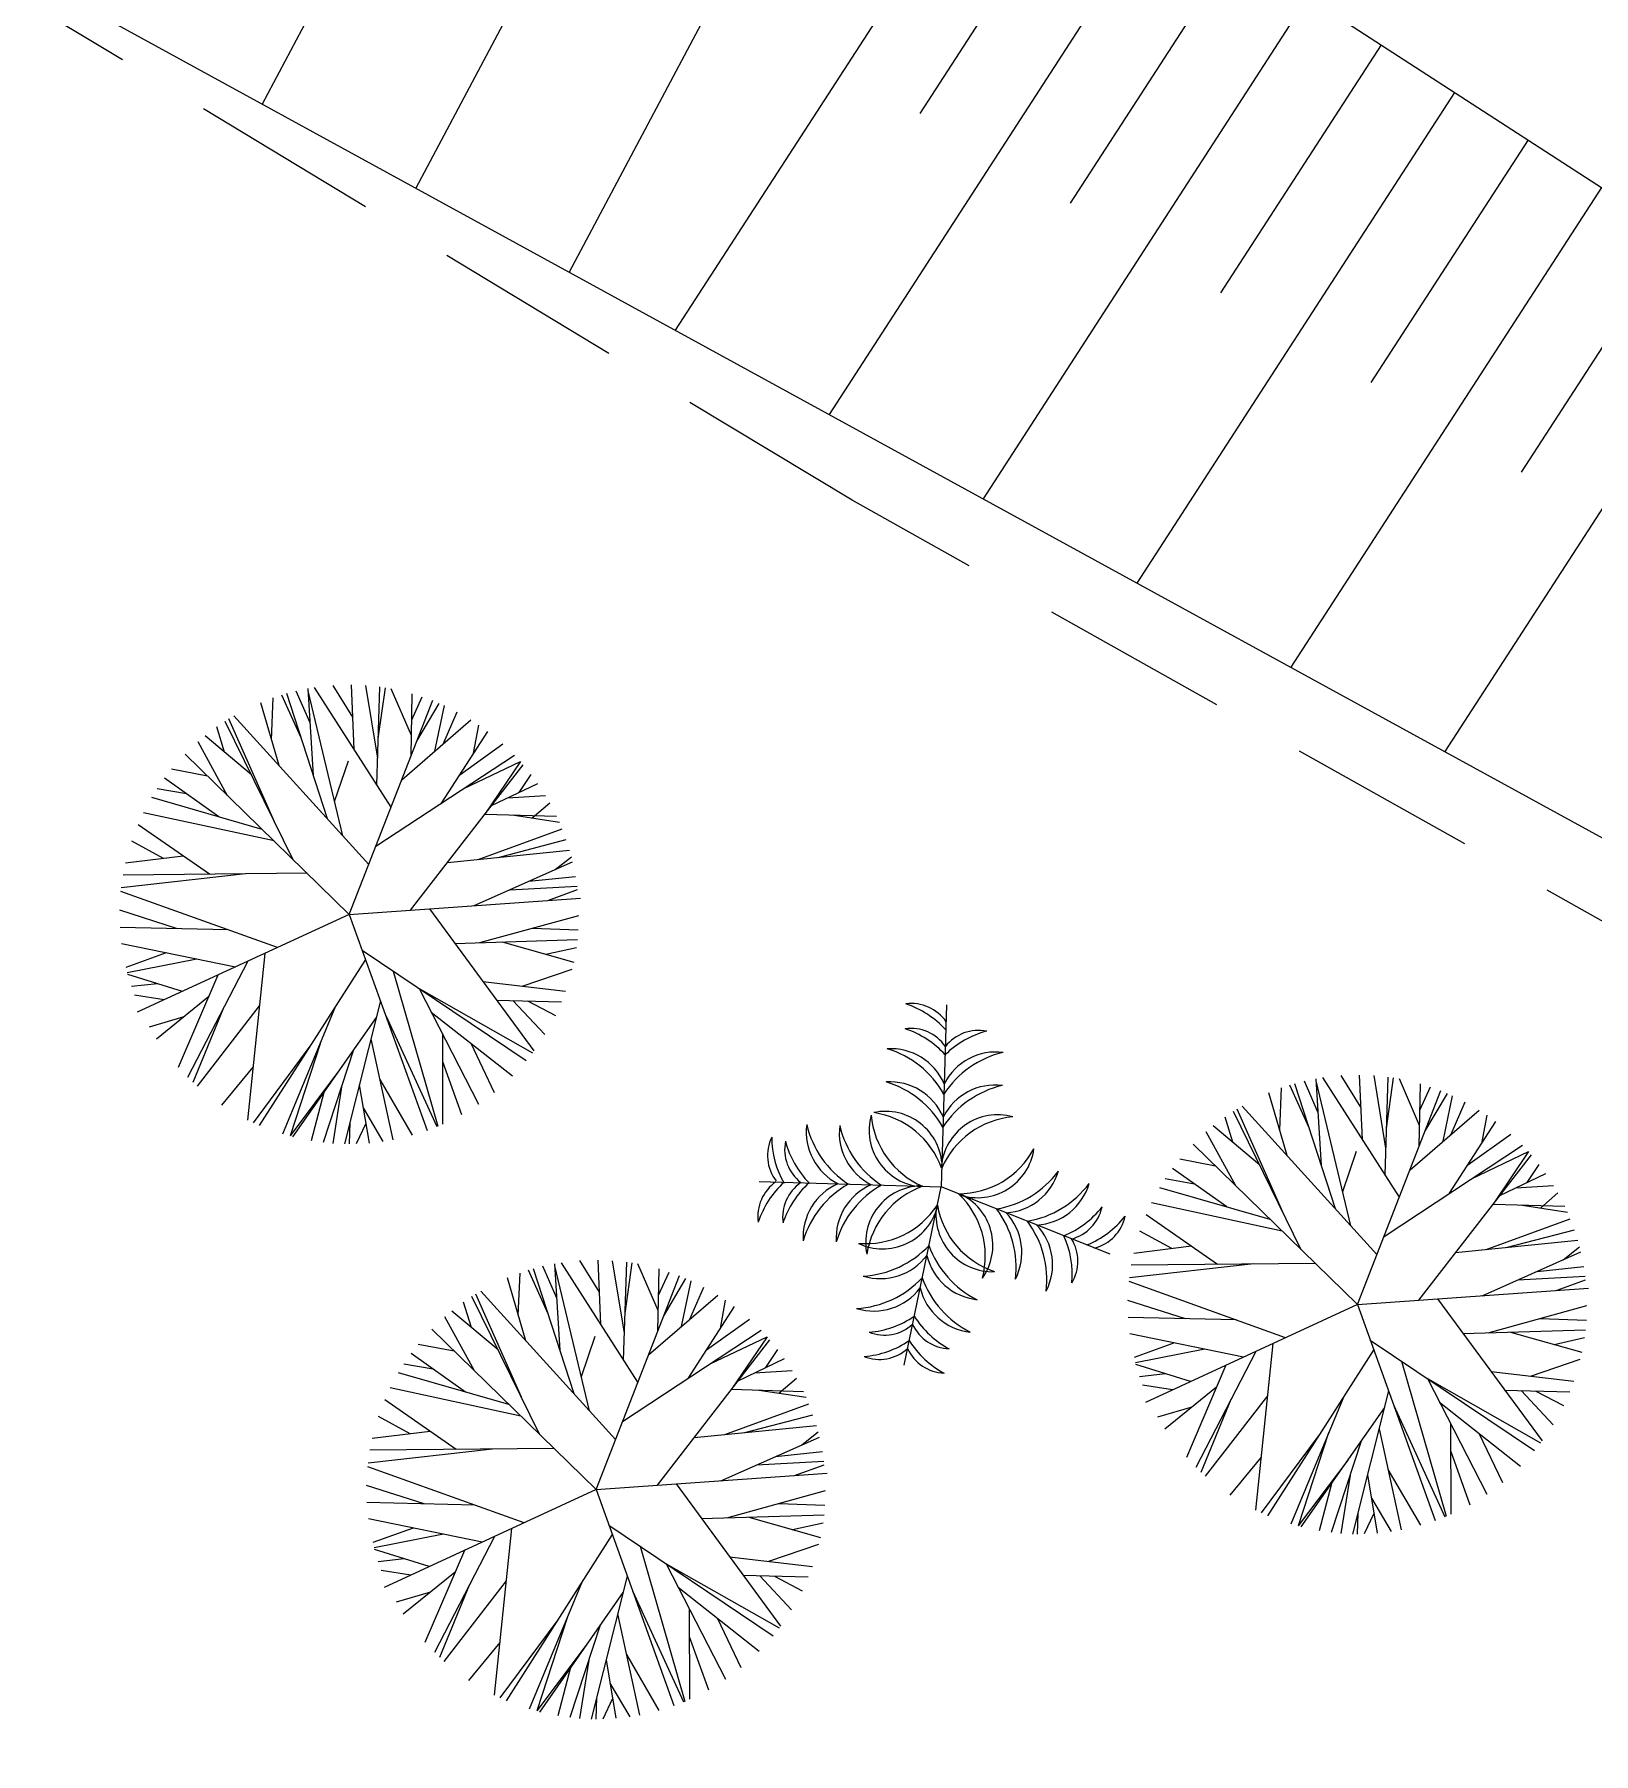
# Model space of a CAD drawing. Header units: millimetres. Extents: x 997 to 4249, y 599 to 1440.
# Drawn here: x 1301.7 to 1327.84, y 933.62 to 962.43 of the extents above; entities that cross this region are included whole.
import ezdxf

# ---------------------------------------------------------------- set-up
doc = ezdxf.new("R2010")
doc.units = ezdxf.units.MM
doc.linetypes.add('DASHED', pattern=[19.05, 12.7, -6.35])
doc.layers.add('cercas existentes', color=18, linetype='Continuous')
doc.layers.add('taludes', color=9, linetype='Continuous')

# ---------------------------------------------------------------- blocks, each defined once
blk = doc.blocks.new('gtfoods1')
at = {"layer": 'taludes', "lineweight": 5}
for p, q in [((-614.041, 309.558, -152.544), (-618.931, 300.346, -152.544)), ((-611.45, 308.182, -152.544), (-616.358, 298.937, -152.544)), ((-608.859, 306.807, -152.544), (-613.785, 297.528, -152.544)), ((-606.332, 305.323, -152.544), (-612.008, 296.555, -152.544)), ((-605.101, 304.526, -152.544), (-607.909, 300.187, -152.544)), ((-603.869, 303.729, -152.544), (-609.428, 295.142, -152.544)), ((-602.638, 302.932, -152.544), (-605.388, 298.684, -152.544)), ((-601.407, 302.135, -152.544), (-606.848, 293.729, -152.544)), ((-600.176, 301.338, -152.544), (-602.867, 297.18, -152.544)), ((-598.944, 300.541, -152.544), (-604.268, 292.317, -152.544)), ((-597.713, 299.744, -152.544), (-600.346, 295.677, -152.544)), ((-596.482, 298.947, -152.544), (-601.688, 290.904, -152.544)), ((-595.251, 298.15, -152.544), (-597.825, 294.174, -152.544)), ((-594.02, 297.353, -152.544), (-599.108, 289.492, -152.544))]:
    blk.add_line(p, q, dxfattribs=at)
at = {"layer": 'taludes', "lineweight": 5, "extrusion": (-0.01642, -0.01246, 0.999788)}
for p, q in [((-618.129, 289.973, 12.104), (-618.362, 290.504, 12.107)), ((-618.075, 289.092, 12.094), (-618.164, 290.546, 12.111)), ((-617.581, 288.081, 12.09), (-618.162, 290.511, 12.11)), ((-616.771, 288.561, 12.109), (-618.054, 290.565, 12.113)), ((-617.414, 290.068, 12.117), (-617.743, 290.599, 12.118)), ((-617.39, 289.528, 12.111), (-617.437, 290.608, 12.124)), ((-616.996, 289.382, 12.116), (-617.195, 290.598, 12.127)), ((-617.01, 288.934, 12.11), (-616.959, 290.574, 12.131)), ((-616.986, 289.711, 12.12), (-616.868, 290.561, 12.132)), ((-616.43, 289.762, 12.13), (-616.769, 290.544, 12.134)), ((-618.65, 289.257, 12.087), (-618.957, 290.311, 12.095)), ((-618.775, 289.688, 12.09), (-618.746, 290.392, 12.099)), ((-618.279, 289.722, 12.099), (-618.603, 290.439, 12.102)), ((-617.838, 288.364, 12.089), (-618.52, 290.463, 12.104)), ((-617.473, 286.761, 12.075), (-616.072, 290.352, 12.143)), ((-616.437, 289.417, 12.125), (-616.416, 290.46, 12.138)), ((-616.425, 290.021, 12.133), (-616.248, 290.408, 12.141)), ((-616.34, 289.664, 12.13), (-615.964, 290.3, 12.144)), ((-616.038, 289.498, 12.133), (-615.877, 290.262, 12.145)), ((-618.413, 287.679, 12.071), (-619.552, 289.998, 12.081)), ((-618.724, 288.311, 12.074), (-619.489, 290.038, 12.083)), ((-617.145, 287.601, 12.091), (-619.405, 290.089, 12.085)), ((-616.592, 289.02, 12.118), (-615.432, 290.022, 12.149)), ((-615.9, 289.618, 12.136), (-615.666, 290.158, 12.147)), ((-615.388, 289.462, 12.143), (-615.3, 289.936, 12.15)), ((-619.512, 288.751, 12.066), (-620.007, 289.656, 12.069)), ((-619.113, 289.103, 12.077), (-619.889, 289.756, 12.073)), ((-619.563, 289.482, 12.075), (-619.691, 289.905, 12.078)), ((-615.929, 288.626, 12.124), (-615.151, 289.828, 12.151)), ((-617.473, 286.761, 12.075), (-620.226, 289.449, 12.063)), ((-617.027, 287.904, 12.097), (-614.705, 289.432, 12.154)), ((-615.62, 289.104, 12.135), (-614.899, 289.62, 12.153)), ((-619.851, 289.082, 12.065), (-620.451, 289.197, 12.056)), ((-617.719, 288.656, 12.095), (-617.488, 289.334, 12.107)), ((-616.445, 286.834, 12.093), (-614.558, 289.271, 12.154)), ((-615.561, 288.869, 12.133), (-614.604, 289.324, 12.154)), ((-614.604, 289.324, 12.154), (-615.199, 288.443, 12.133)), ((-614.626, 288.808, 12.147), (-614.424, 289.107, 12.154)), ((-620.202, 288.781, 12.055), (-620.694, 288.866, 12.048)), ((-619.661, 288.397, 12.059), (-620.571, 289.043, 12.053)), ((-615.087, 288.587, 12.137), (-614.314, 288.957, 12.154)), ((-618.934, 288.187, 12.069), (-620.784, 288.72, 12.045)), ((-614.818, 288.716, 12.143), (-614.184, 288.756, 12.154)), ((-614.407, 288.379, 12.146), (-614.112, 288.632, 12.154)), ((-619.817, 287.435, 12.045), (-621.014, 288.264, 12.036)), ((-618.734, 287.993, 12.07), (-620.922, 288.466, 12.04)), ((-615.314, 287.684, 12.122), (-613.905, 288.199, 12.152)), ((-615.199, 288.443, 12.133), (-613.997, 288.409, 12.153)), ((-614.744, 288.43, 12.141), (-613.951, 288.31, 12.152)), ((-620.586, 287.698, 12.036), (-621.119, 287.989, 12.03)), ((-614.979, 287.718, 12.128), (-613.836, 288.015, 12.15)), ((-620.255, 287.739, 12.041), (-621.223, 287.619, 12.024)), ((-615.826, 287.633, 12.113), (-613.78, 287.838, 12.149)), ((-615.381, 286.91, 12.111), (-613.728, 287.643, 12.147)), ((-614.022, 287.513, 12.141), (-613.75, 287.729, 12.148)), ((-619.211, 287.442, 12.055), (-621.294, 287.207, 12.018)), ((-618.181, 287.452, 12.072), (-621.263, 287.42, 12.021)), ((-614.462, 287.318, 12.131), (-613.679, 287.398, 12.145)), ((-618.676, 286.206, 12.048), (-621.301, 287.146, 12.017)), ((-617.473, 286.761, 12.075), (-613.598, 287.036, 12.142)), ((-614.783, 287.175, 12.124), (-613.655, 287.237, 12.144)), ((-614.143, 286.997, 12.133), (-613.648, 287.177, 12.143)), ((-620.352, 286.522, 12.025), (-621.319, 286.831, 12.013)), ((-617.473, 286.761, 12.075), (-621.027, 285.121, 11.996)), ((-617.473, 286.761, 12.075), (-616.167, 283.142, 12.051)), ((-616.13, 286.856, 12.098), (-614.379, 284.474, 12.097)), ((-619.505, 286.503, 12.038), (-621.314, 286.543, 12.009)), ((-615.282, 286.289, 12.105), (-613.626, 286.746, 12.138)), ((-614.408, 286.53, 12.122), (-613.634, 286.502, 12.135)), ((-619.382, 285.88, 12.033), (-621.288, 286.27, 12.006)), ((-615.703, 286.276, 12.098), (-613.649, 286.339, 12.133)), ((-614.91, 286.3, 12.111), (-613.71, 285.961, 12.127)), ((-614.177, 286.093, 12.121), (-613.666, 286.207, 12.131)), ((-620.541, 286.117, 12.017), (-621.216, 285.873, 12.002)), ((-620.028, 286.012, 12.024), (-621.194, 285.784, 12.002)), ((-619.175, 285.976, 12.037), (-620.182, 284.03, 11.996)), ((-618.89, 286.107, 12.044), (-619.18, 283.314, 12.004)), ((-617.201, 286.007, 12.07), (-618.981, 283.222, 12.006)), ((-617.258, 286.164, 12.071), (-614.506, 284.312, 12.093)), ((-620.27, 285.47, 12.013), (-621.186, 285.755, 12.001)), ((-620.689, 285.601, 12.008), (-621.125, 285.552, 12)), ((-619.678, 285.744, 12.026), (-620.341, 284.197, 11.996)), ((-616.735, 285.813, 12.075), (-615.986, 283.212, 12.055)), ((-615.233, 285.637, 12.098), (-613.847, 285.476, 12.119)), ((-614.573, 285.56, 12.108), (-613.736, 285.845, 12.125)), ((-620.575, 285.33, 12.006), (-621.074, 285.408, 11.999)), ((-619.834, 285.379, 12.019), (-620.703, 284.673, 11.996)), ((-616.95, 285.313, 12.066), (-617.554, 282.915, 12.026)), ((-616.299, 285.519, 12.079), (-614.402, 284.444, 12.097)), ((-616.299, 285.519, 12.079), (-615.305, 283.583, 12.071)), ((-615.005, 285.326, 12.098), (-613.915, 285.297, 12.115)), ((-614.728, 285.319, 12.102), (-614.195, 284.747, 12.104)), ((-614.483, 285.312, 12.106), (-614.018, 285.068, 12.111)), ((-620.248, 285.043, 12.008), (-620.825, 284.874, 11.996)), ((-619.592, 285.169, 12.02), (-620.096, 283.947, 11.997)), ((-618.981, 285.23, 12.031), (-620.025, 283.883, 11.997)), ((-617.703, 285.222, 12.052), (-618.592, 283.08, 12.011)), ((-617.02, 285.036, 12.061), (-618.422, 283.033, 12.013)), ((-616.862, 285.068, 12.064), (-616.006, 283.204, 12.055)), ((-616.097, 285.125, 12.077), (-614.739, 284.054, 12.086)), ((-615.91, 284.763, 12.076), (-615.907, 283.247, 12.057)), ((-618.115, 284.577, 12.037), (-619.084, 283.268, 12.005)), ((-617.957, 284.611, 12.04), (-618.464, 283.052, 12.013)), ((-617.403, 284.49, 12.048), (-617.911, 282.939, 12.02)), ((-617.111, 284.677, 12.055), (-616.742, 282.984, 12.04)), ((-615.436, 284.604, 12.082), (-615.043, 283.778, 12.078)), ((-619.088, 284.201, 12.017), (-619.613, 283.565, 12)), ((-617.637, 284.155, 12.04), (-618.464, 283.052, 12.013)), ((-615.909, 284.299, 12.07), (-615.59, 283.406, 12.064)), ((-617.595, 283.904, 12.037), (-617.748, 282.924, 12.023)), ((-617.305, 283.906, 12.042), (-617.14, 282.928, 12.033)), ((-616.962, 283.995, 12.049), (-616.418, 283.061, 12.046)), ((-601.379, 283.183, 12.099), (-601.703, 283.9, 12.102)), ((-600.938, 281.825, 12.089), (-601.62, 283.924, 12.104)), ((-601.229, 283.434, 12.104), (-601.462, 283.965, 12.107)), ((-601.174, 282.553, 12.094), (-601.264, 284.007, 12.111)), ((-600.681, 281.542, 12.09), (-601.262, 283.972, 12.11)), ((-599.87, 282.022, 12.109), (-601.153, 284.026, 12.113)), ((-600.513, 283.529, 12.117), (-600.843, 284.06, 12.118)), ((-600.49, 282.989, 12.111), (-600.537, 284.069, 12.124)), ((-600.095, 282.843, 12.116), (-600.294, 284.059, 12.127)), ((-600.109, 282.395, 12.11), (-600.059, 284.035, 12.131)), ((-600.085, 283.172, 12.12), (-599.968, 284.022, 12.132)), ((-599.53, 283.223, 12.13), (-599.869, 284.005, 12.134)), ((-599.537, 282.878, 12.125), (-599.516, 283.921, 12.138)), ((-599.524, 283.482, 12.133), (-599.348, 283.869, 12.141)), ((-617.901, 283.778, 12.031), (-618.113, 282.968, 12.017)), ((-601.749, 282.718, 12.087), (-602.056, 283.772, 12.095)), ((-601.875, 283.149, 12.09), (-601.845, 283.853, 12.099)), ((-600.572, 280.222, 12.075), (-599.172, 283.813, 12.143)), ((-599.44, 283.125, 12.13), (-599.064, 283.761, 12.144)), ((-599.138, 282.959, 12.133), (-598.977, 283.723, 12.145)), ((-598.999, 283.079, 12.136), (-598.766, 283.619, 12.147)), ((-617.239, 283.517, 12.038), (-616.908, 282.956, 12.037)), ((-602.662, 282.943, 12.075), (-602.791, 283.366, 12.078)), ((-601.513, 281.14, 12.071), (-602.652, 283.459, 12.081)), ((-601.823, 281.772, 12.074), (-602.588, 283.499, 12.083)), ((-600.245, 281.062, 12.091), (-602.504, 283.55, 12.085)), ((-599.691, 282.481, 12.118), (-598.532, 283.483, 12.149)), ((-599.029, 282.088, 12.124), (-598.25, 283.289, 12.151)), ((-598.487, 282.924, 12.143), (-598.4, 283.397, 12.15)), ((-617.464, 283.275, 12.032), (-617.477, 282.914, 12.027)), ((-617.196, 283.257, 12.036), (-617.357, 282.916, 12.029)), ((-602.611, 282.212, 12.066), (-603.107, 283.117, 12.069)), ((-602.212, 282.564, 12.077), (-602.988, 283.217, 12.073)), ((-598.719, 282.565, 12.135), (-597.999, 283.081, 12.153)), ((-600.572, 280.222, 12.075), (-603.326, 282.91, 12.063)), ((-600.818, 282.117, 12.095), (-600.587, 282.796, 12.107)), ((-600.127, 281.365, 12.097), (-597.804, 282.893, 12.154)), ((-599.544, 280.295, 12.093), (-597.657, 282.733, 12.154)), ((-598.66, 282.33, 12.133), (-597.704, 282.785, 12.154)), ((-597.704, 282.785, 12.154), (-598.299, 281.904, 12.133)), ((-602.76, 281.858, 12.059), (-603.67, 282.504, 12.053)), ((-602.95, 282.543, 12.065), (-603.551, 282.658, 12.056)), ((-597.726, 282.269, 12.147), (-597.524, 282.568, 12.154)), ((-602.034, 281.648, 12.069), (-603.884, 282.181, 12.045)), ((-603.302, 282.242, 12.055), (-603.793, 282.327, 12.048)), ((-598.187, 282.049, 12.137), (-597.414, 282.418, 12.154)), ((-597.917, 282.178, 12.143), (-597.283, 282.217, 12.154)), ((-601.834, 281.454, 12.07), (-604.022, 281.927, 12.04)), ((-598.299, 281.904, 12.133), (-597.096, 281.87, 12.153)), ((-597.843, 281.891, 12.141), (-597.051, 281.771, 12.152)), ((-597.506, 281.84, 12.146), (-597.211, 282.093, 12.154)), ((-602.917, 280.896, 12.045), (-604.114, 281.725, 12.036)), ((-598.413, 281.145, 12.122), (-597.004, 281.66, 12.152)), ((-603.686, 281.159, 12.036), (-604.219, 281.45, 12.03)), ((-598.926, 281.094, 12.113), (-596.879, 281.299, 12.149)), ((-598.078, 281.179, 12.128), (-596.936, 281.476, 12.15)), ((-603.355, 281.2, 12.041), (-604.323, 281.08, 12.024)), ((-598.48, 280.371, 12.111), (-596.828, 281.104, 12.147)), ((-597.122, 280.974, 12.141), (-596.849, 281.19, 12.148)), ((-614.639, 280.047, 12.09), (-614.609, 280.751, 12.099)), ((-614.143, 280.08, 12.099), (-614.467, 280.797, 12.102)), ((-613.702, 278.723, 12.089), (-614.383, 280.822, 12.104)), ((-613.992, 280.332, 12.104), (-614.226, 280.863, 12.107)), ((-613.938, 279.451, 12.094), (-614.028, 280.905, 12.111)), ((-613.445, 278.44, 12.09), (-614.025, 280.869, 12.11)), ((-612.634, 278.92, 12.109), (-613.917, 280.923, 12.113)), ((-613.277, 280.427, 12.117), (-613.607, 280.958, 12.118)), ((-613.336, 277.12, 12.075), (-611.936, 280.711, 12.143)), ((-613.253, 279.887, 12.111), (-613.301, 280.967, 12.124)), ((-612.859, 279.741, 12.116), (-613.058, 280.957, 12.127)), ((-612.873, 279.292, 12.11), (-612.822, 280.932, 12.131)), ((-612.849, 280.07, 12.12), (-612.732, 280.919, 12.132)), ((-612.293, 280.121, 12.13), (-612.633, 280.902, 12.134)), ((-612.3, 279.775, 12.125), (-612.279, 280.819, 12.138)), ((-612.288, 280.379, 12.133), (-612.112, 280.767, 12.141)), ((-602.31, 280.903, 12.055), (-604.394, 280.668, 12.018)), ((-601.28, 280.913, 12.072), (-604.363, 280.882, 12.021)), ((-597.883, 280.636, 12.124), (-596.755, 280.698, 12.144)), ((-597.561, 280.779, 12.131), (-596.778, 280.859, 12.145)), ((-613.009, 277.96, 12.091), (-615.268, 280.447, 12.085)), ((-614.513, 279.616, 12.087), (-614.82, 280.67, 12.095)), ((-612.204, 280.023, 12.13), (-611.828, 280.659, 12.144)), ((-611.902, 279.857, 12.133), (-611.74, 280.62, 12.145)), ((-611.763, 279.977, 12.136), (-611.53, 280.516, 12.147)), ((-601.776, 279.667, 12.048), (-604.4, 280.607, 12.017)), ((-600.572, 280.222, 12.075), (-596.698, 280.497, 12.142)), ((-597.243, 280.459, 12.133), (-596.748, 280.638, 12.143)), ((-615.426, 279.84, 12.075), (-615.555, 280.263, 12.078)), ((-614.277, 278.038, 12.071), (-615.416, 280.357, 12.081)), ((-614.587, 278.669, 12.074), (-615.352, 280.397, 12.083)), ((-612.455, 279.378, 12.118), (-611.295, 280.381, 12.149)), ((-611.793, 278.985, 12.124), (-611.014, 280.187, 12.151)), ((-611.251, 279.821, 12.143), (-611.164, 280.294, 12.15)), ((-603.452, 279.983, 12.025), (-604.419, 280.292, 12.013)), ((-600.572, 280.222, 12.075), (-604.126, 278.582, 11.996)), ((-600.572, 280.222, 12.075), (-599.267, 276.603, 12.051)), ((-599.23, 280.318, 12.098), (-597.478, 277.935, 12.097)), ((-598.381, 279.75, 12.105), (-596.725, 280.207, 12.138)), ((-615.375, 279.11, 12.066), (-615.871, 280.015, 12.069)), ((-614.976, 279.462, 12.077), (-615.752, 280.114, 12.073)), ((-611.483, 279.462, 12.135), (-610.762, 279.979, 12.153)), ((-602.605, 279.964, 12.038), (-604.413, 280.005, 12.009)), ((-597.508, 279.991, 12.122), (-596.734, 279.963, 12.135)), ((-615.714, 279.441, 12.065), (-616.315, 279.555, 12.056)), ((-613.336, 277.12, 12.075), (-616.09, 279.807, 12.063)), ((-613.582, 279.015, 12.095), (-613.351, 279.693, 12.107)), ((-612.89, 278.262, 12.097), (-610.568, 279.791, 12.154)), ((-612.308, 277.193, 12.093), (-610.421, 279.63, 12.154)), ((-611.424, 279.227, 12.133), (-610.468, 279.683, 12.154)), ((-610.468, 279.683, 12.154), (-611.063, 278.802, 12.133)), ((-602.482, 279.341, 12.033), (-604.388, 279.731, 12.006)), ((-603.64, 279.578, 12.017), (-604.315, 279.334, 12.002)), ((-601.99, 279.568, 12.044), (-602.28, 276.775, 12.004)), ((-600.357, 279.626, 12.071), (-597.605, 277.773, 12.093)), ((-598.803, 279.737, 12.098), (-596.748, 279.8, 12.133)), ((-598.009, 279.761, 12.111), (-596.809, 279.422, 12.127)), ((-597.276, 279.554, 12.121), (-596.765, 279.668, 12.131)), ((-615.524, 278.755, 12.059), (-616.434, 279.401, 12.053)), ((-610.951, 278.946, 12.137), (-610.178, 279.316, 12.154)), ((-610.49, 279.167, 12.147), (-610.288, 279.466, 12.154)), ((-603.128, 279.473, 12.024), (-604.293, 279.245, 12.002)), ((-602.275, 279.437, 12.037), (-603.281, 277.491, 11.996)), ((-600.3, 279.468, 12.07), (-602.081, 276.683, 12.006)), ((-599.834, 279.274, 12.075), (-599.086, 276.673, 12.055)), ((-597.673, 279.021, 12.108), (-596.836, 279.306, 12.125)), ((-614.797, 278.546, 12.069), (-616.648, 279.079, 12.045)), ((-616.066, 279.14, 12.055), (-616.557, 279.224, 12.048)), ((-610.681, 279.075, 12.143), (-610.047, 279.114, 12.154)), ((-610.27, 278.737, 12.146), (-609.975, 278.991, 12.154)), ((-603.369, 278.932, 12.013), (-604.285, 279.216, 12.001)), ((-603.789, 279.062, 12.008), (-604.224, 279.013, 12)), ((-602.778, 279.205, 12.026), (-603.44, 277.659, 11.996)), ((-599.398, 278.98, 12.079), (-597.501, 277.905, 12.097)), ((-599.398, 278.98, 12.079), (-598.404, 277.044, 12.071)), ((-598.333, 279.098, 12.098), (-596.946, 278.937, 12.119)), ((-614.598, 278.351, 12.07), (-616.786, 278.824, 12.04)), ((-611.063, 278.802, 12.133), (-609.86, 278.767, 12.153)), ((-610.607, 278.789, 12.141), (-609.815, 278.668, 12.152)), ((-603.674, 278.791, 12.006), (-604.173, 278.869, 11.999)), ((-602.934, 278.84, 12.019), (-603.803, 278.134, 11.996)), ((-602.081, 278.691, 12.031), (-603.124, 277.344, 11.997)), ((-600.803, 278.683, 12.052), (-601.691, 276.542, 12.011)), ((-600.05, 278.774, 12.066), (-600.654, 276.376, 12.026)), ((-598.105, 278.787, 12.098), (-597.014, 278.758, 12.115)), ((-597.828, 278.78, 12.102), (-597.294, 278.208, 12.104)), ((-597.583, 278.773, 12.106), (-597.118, 278.529, 12.111)), ((-615.681, 277.794, 12.045), (-616.878, 278.623, 12.036)), ((-611.177, 278.043, 12.122), (-609.768, 278.558, 12.152)), ((-603.347, 278.504, 12.008), (-603.925, 278.335, 11.996)), ((-602.692, 278.63, 12.02), (-603.195, 277.409, 11.997)), ((-600.12, 278.497, 12.061), (-601.522, 276.494, 12.013)), ((-599.961, 278.529, 12.064), (-599.106, 276.665, 12.055)), ((-599.196, 278.586, 12.077), (-597.838, 277.515, 12.086)), ((-616.45, 278.056, 12.036), (-616.982, 278.347, 12.03)), ((-611.69, 277.991, 12.113), (-609.643, 278.197, 12.149)), ((-610.842, 278.076, 12.128), (-609.699, 278.374, 12.15)), ((-600.21, 278.138, 12.055), (-599.841, 276.445, 12.04)), ((-599.01, 278.224, 12.076), (-599.007, 276.708, 12.057)), ((-616.119, 278.097, 12.041), (-617.087, 277.978, 12.024)), ((-611.244, 277.268, 12.111), (-609.592, 278.002, 12.147)), ((-609.886, 277.871, 12.141), (-609.613, 278.088, 12.148)), ((-601.215, 278.038, 12.037), (-602.184, 276.729, 12.005)), ((-601.056, 278.072, 12.04), (-601.564, 276.513, 12.013)), ((-600.502, 277.951, 12.048), (-601.01, 276.4, 12.02)), ((-598.535, 278.065, 12.082), (-598.142, 277.239, 12.078)), ((-615.074, 277.8, 12.055), (-617.157, 277.565, 12.018)), ((-614.044, 277.811, 12.072), (-617.127, 277.779, 12.021)), ((-610.647, 277.533, 12.124), (-609.519, 277.596, 12.144)), ((-610.325, 277.676, 12.131), (-609.542, 277.757, 12.145)), ((-610.007, 277.356, 12.133), (-609.512, 277.535, 12.143)), ((-602.188, 277.662, 12.017), (-602.713, 277.026, 12)), ((-600.736, 277.616, 12.04), (-601.564, 276.513, 12.013)), ((-599.009, 277.76, 12.07), (-598.689, 276.867, 12.064)), ((-614.54, 276.564, 12.048), (-617.164, 277.504, 12.017)), ((-613.336, 277.12, 12.075), (-609.461, 277.395, 12.142)), ((-601, 277.239, 12.031), (-601.213, 276.429, 12.017)), ((-600.694, 277.365, 12.037), (-600.848, 276.385, 12.023)), ((-600.404, 277.367, 12.042), (-600.24, 276.389, 12.033)), ((-600.062, 277.456, 12.049), (-599.517, 276.522, 12.046)), ((-616.216, 276.88, 12.025), (-617.183, 277.19, 12.013)), ((-613.336, 277.12, 12.075), (-616.89, 275.48, 11.996)), ((-613.336, 277.12, 12.075), (-612.031, 273.5, 12.051)), ((-611.993, 277.215, 12.098), (-610.242, 274.833, 12.097)), ((-611.145, 276.647, 12.105), (-609.489, 277.104, 12.138)), ((-600.339, 276.978, 12.038), (-600.007, 276.417, 12.037)), ((-615.369, 276.861, 12.038), (-617.177, 276.902, 12.009)), ((-611.566, 276.634, 12.098), (-609.512, 276.697, 12.133)), ((-610.272, 276.888, 12.122), (-609.498, 276.861, 12.135)), ((-600.563, 276.736, 12.032), (-600.576, 276.375, 12.027)), ((-600.295, 276.718, 12.036), (-600.457, 276.377, 12.029)), ((-615.246, 276.239, 12.033), (-617.152, 276.628, 12.006)), ((-616.404, 276.475, 12.017), (-617.079, 276.231, 12.002)), ((-614.753, 276.466, 12.044), (-615.044, 273.672, 12.004)), ((-613.121, 276.523, 12.071), (-610.369, 274.67, 12.093)), ((-610.773, 276.658, 12.111), (-609.573, 276.32, 12.127)), ((-610.04, 276.452, 12.121), (-609.529, 276.565, 12.131)), ((-615.891, 276.371, 12.024), (-617.057, 276.142, 12.002)), ((-616.133, 275.829, 12.013), (-617.049, 276.114, 12.001)), ((-615.541, 276.102, 12.026), (-616.204, 274.556, 11.996)), ((-615.039, 276.334, 12.037), (-616.045, 274.389, 11.996)), ((-613.064, 276.366, 12.07), (-614.845, 273.581, 12.006)), ((-612.598, 276.171, 12.075), (-611.85, 273.571, 12.055)), ((-610.437, 275.919, 12.108), (-609.6, 276.203, 12.125)), ((-616.552, 275.959, 12.008), (-616.988, 275.91, 12)), ((-612.162, 275.878, 12.079), (-610.265, 274.802, 12.097)), ((-612.162, 275.878, 12.079), (-611.168, 273.941, 12.071)), ((-611.097, 275.995, 12.098), (-609.71, 275.834, 12.119)), ((-616.438, 275.688, 12.006), (-616.937, 275.767, 11.999)), ((-615.698, 275.738, 12.019), (-616.567, 275.031, 11.996)), ((-615.456, 275.528, 12.02), (-615.959, 274.306, 11.997)), ((-614.845, 275.589, 12.031), (-615.888, 274.241, 11.997)), ((-613.566, 275.58, 12.052), (-614.455, 273.439, 12.011)), ((-612.814, 275.672, 12.066), (-613.418, 273.273, 12.026)), ((-610.868, 275.685, 12.098), (-609.778, 275.656, 12.115)), ((-610.592, 275.677, 12.102), (-610.058, 275.106, 12.104)), ((-610.347, 275.671, 12.106), (-609.882, 275.426, 12.111)), ((-616.111, 275.401, 12.008), (-616.688, 275.233, 11.996)), ((-612.884, 275.394, 12.061), (-614.286, 273.392, 12.013)), ((-612.725, 275.426, 12.064), (-611.87, 273.563, 12.055)), ((-611.96, 275.484, 12.077), (-610.602, 274.412, 12.086)), ((-613.979, 274.936, 12.037), (-614.948, 273.627, 12.005)), ((-613.82, 274.969, 12.04), (-614.327, 273.411, 12.013)), ((-612.974, 275.036, 12.055), (-612.605, 273.342, 12.04)), ((-611.774, 275.121, 12.076), (-611.771, 273.605, 12.057)), ((-611.299, 274.962, 12.082), (-610.906, 274.137, 12.078)), ((-613.266, 274.848, 12.048), (-613.774, 273.298, 12.02)), ((-611.773, 274.658, 12.07), (-611.453, 273.764, 12.064)), ((-614.951, 274.559, 12.017), (-615.476, 273.923, 12)), ((-613.5, 274.514, 12.04), (-614.327, 273.411, 12.013)), ((-612.825, 274.354, 12.049), (-612.281, 273.42, 12.046)), ((-613.764, 274.137, 12.031), (-613.977, 273.326, 12.017)), ((-613.458, 274.262, 12.037), (-613.612, 273.282, 12.023)), ((-613.168, 274.264, 12.042), (-613.004, 273.287, 12.033)), ((-613.103, 273.876, 12.038), (-612.771, 273.314, 12.037)), ((-613.327, 273.633, 12.032), (-613.34, 273.272, 12.027)), ((-613.059, 273.616, 12.036), (-613.22, 273.274, 12.029))]:
    blk.add_line(p, q, dxfattribs=at)
at = {"layer": 'taludes', "linetype": 'Continuous', "lineweight": 5}
for p in [(-607.459, 285.244, 12.071), (-610.6, 282.287, 12.071), (-608.171, 279.208, 12.071), (-604.717, 281.066, 12.071)]:
    blk.add_line(p, (-607.551, 282.195, 12.071), dxfattribs=at)
at = {"layer": 'taludes', "linetype": 'DASHED', "lineweight": 5, "ltscale": 0.25}
blk.add_lwpolyline([(-557.583, 273.208), (-574.669, 276.685), (-579.27, 277.739), (-590.467, 283.283), (-609.043, 293.705), (-633.979, 308.749), (-642.946, 313.593), (-655.031, 318.679), (-683.28, 328.822), (-692.83, 331.565), (-706.256, 331.819), (-714.724, 331.489), (-718.22, 332.997), (-720.63, 334.258), (-723.475, 335.985)], dxfattribs=at)
at = {"layer": 'taludes', "lineweight": 5, "elevation": -152.544}
blk.add_lwpolyline([(-713.332, 331.318), (-684.754, 336.361), (-655.444, 331.538), (-607.552, 306.113), (-569.394, 281.412), (-563.622, 278.926, 0.124338), (-548.623, 280.928), (-547.913, 281.334), (-525.624, 301.101), (-522.387, 303.744), (-518.897, 305.36), (-515.508, 305.754), (-511.812, 305.788), (-506.53, 304.685), (-503.592, 303.662), (-434.246, 251.746), (-425.865, 242.536), (-425.783, 242.465), (-407.388, 237.098), (-401.392, 233.594)], format="xyb", dxfattribs=at)
at = {"layer": 'taludes', "lineweight": 5, "elevation": 13.33}
blk.add_lwpolyline([(-713.332, 331.318), (-710.841, 331.221), (-691.321, 330.807), (-663.006, 321.026), (-631.197, 307.062), (-578.354, 278.127), (-564.885, 274.255), (-544.871, 270.452), (-526.339, 286.422), (-506.785, 297.004), (-484.325, 280.822), (-427.732, 234.121), (-394.233, 208.646), (-293.309, 172.951), (-278.688, 167.779), (-255.398, 168.56)], dxfattribs=at)
at = {"layer": 'taludes', "linetype": 'Continuous', "lineweight": 5}
for centre, radius, start, end in [((-608.047, 284.564, 12.071), 0.704, 34.5568, 97.8912), ((-608.643, 283.758, 12.071), 1.585, 42.3431, 71.6462), ((-608.06, 284.148, 12.071), 0.704, 34.5568, 97.8912), ((-608.655, 283.342, 12.071), 1.585, 42.3431, 71.6462), ((-606.379, 283.273, 12.071), 1.585, 104.8875, 134.1905), ((-606.925, 284.114, 12.071), 0.704, 78.6425, 141.9769), ((-608.393, 283.535, 12.071), 0.975, 23.5157, 93.6605), ((-608.925, 282.942, 12.071), 1.635, 29.638, 73.3034), ((-606.135, 282.858, 12.071), 1.635, 103.2303, 146.8956), ((-606.63, 283.481, 12.071), 0.975, 82.8731, 153.0179), ((-608.41, 282.98, 12.071), 0.975, 23.5157, 93.6605), ((-608.942, 282.387, 12.071), 1.635, 29.638, 73.3034), ((-606.151, 282.303, 12.071), 1.635, 103.2303, 146.8956), ((-606.646, 282.927, 12.071), 0.975, 82.8731, 153.0179), ((-607.808, 283.145, 12.071), 0.951, 164.6323, 264.8409), ((-607.292, 283.525, 12.071), 1.438, 185.079, 246.6004), ((-608.484, 282.509, 12.071), 0.951, 1.6928, 101.9014), ((-608.894, 282.017, 12.071), 1.438, 19.9333, 81.4546), ((-606.601, 282.452, 12.071), 0.951, 74.6323, 174.8409), ((-606.222, 281.936, 12.071), 1.438, 95.079, 156.6004), ((-609.758, 282.721, 12.071), 0.704, 154.0494, 217.3837), ((-608.806, 283.037, 12.071), 1.585, 180.2943, 209.5974), ((-608.837, 283.116, 12.071), 0.975, 172.8731, 243.0179), ((-608.213, 283.612, 12.071), 1.635, 193.2303, 236.8956), ((-608.283, 283.1, 12.071), 0.975, 172.8731, 243.0179), ((-607.659, 283.595, 12.071), 1.635, 193.2303, 236.8956), ((-609.47, 282.821, 12.071), 0.704, 168.6425, 231.9769), ((-608.629, 283.367, 12.071), 1.585, 194.8875, 224.1905), ((-607.259, 283.518, 12.071), 1.438, 269.9333, 331.4546), ((-606.937, 282.964, 12.071), 0.951, 251.6928, 351.9014), ((-606.895, 283.436, 12.071), 1.635, 279.638, 323.3034), ((-606.52, 282.734, 12.071), 0.975, 273.5157, 343.6605), ((-609.92, 281.699, 12.071), 0.704, 124.5568, 187.8912), ((-609.114, 281.103, 12.071), 1.585, 132.3431, 161.6462), ((-609.504, 281.686, 12.071), 0.704, 124.5568, 187.8912), ((-608.698, 281.091, 12.071), 1.585, 132.3431, 161.6462), ((-608.891, 281.353, 12.071), 0.975, 113.5157, 183.6605), ((-608.298, 280.821, 12.071), 1.635, 119.638, 163.3034), ((-608.336, 281.336, 12.071), 0.975, 113.5157, 183.6605), ((-607.743, 280.804, 12.071), 1.635, 119.638, 163.3034), ((-607.865, 281.262, 12.071), 0.951, 91.6928, 191.9014), ((-607.373, 280.852, 12.071), 1.438, 109.9333, 171.4546), ((-606.379, 283.231, 12.071), 1.635, 279.638, 323.3034), ((-606.004, 282.528, 12.071), 0.975, 273.5157, 343.6605), ((-608.815, 282.681, 12.071), 1.438, 265.079, 326.6004), ((-608.531, 282.107, 12.071), 0.951, 244.6323, 344.8409), ((-606.687, 281.724, 12.071), 0.951, 171.6928, 271.9014), ((-606.198, 282.138, 12.071), 1.438, 189.9333, 251.4546), ((-608.249, 281.035, 12.071), 1.438, 345.079, 46.6004), ((-607.635, 281.214, 12.071), 0.951, 324.6323, 64.8409), ((-606.096, 282.841, 12.071), 1.585, 292.3431, 321.6462), ((-605.542, 282.005, 12.071), 0.704, 284.5568, 347.8912), ((-607.928, 280.843, 12.071), 1.635, 353.2303, 36.8956), ((-607.173, 281.095, 12.071), 0.975, 332.8731, 43.0179), ((-607.413, 280.637, 12.071), 1.635, 353.2303, 36.8956), ((-605.709, 282.687, 12.071), 1.585, 292.3431, 321.6462), ((-605.155, 281.851, 12.071), 0.704, 284.5568, 347.8912), ((-606.658, 280.889, 12.071), 0.975, 332.8731, 43.0179), ((-606.939, 280.725, 12.071), 1.585, 354.8875, 24.1905), ((-605.962, 280.951, 12.071), 0.704, 328.6425, 31.9769), ((-608.948, 282.332, 12.071), 1.635, 273.2303, 316.8956), ((-608.569, 281.632, 12.071), 0.975, 252.8731, 323.0179), ((-606.842, 281.273, 12.071), 0.975, 193.5157, 263.6605), ((-606.215, 281.764, 12.071), 1.635, 199.638, 243.3034), ((-609.061, 281.789, 12.071), 1.635, 273.2303, 316.8956), ((-608.682, 281.088, 12.071), 0.975, 252.8731, 323.0179), ((-606.955, 280.73, 12.071), 0.975, 193.5157, 263.6605), ((-606.328, 281.221, 12.071), 1.635, 199.638, 243.3034), ((-608.892, 281.337, 12.071), 1.585, 274.8875, 304.1905), ((-608.501, 280.414, 12.071), 0.704, 248.6425, 311.9769), ((-607.389, 280.183, 12.071), 0.704, 204.5568, 267.8912), ((-606.662, 280.874, 12.071), 1.585, 212.3431, 241.6462), ((-608.977, 280.93, 12.071), 1.585, 274.8875, 304.1905), ((-606.747, 280.467, 12.071), 1.585, 212.3431, 241.6462), ((-608.585, 280.007, 12.071), 0.704, 248.6425, 311.9769), ((-607.474, 279.776, 12.071), 0.704, 204.5568, 267.8912)]:
    blk.add_arc(centre, radius, start, end, dxfattribs=at)

msp = doc.modelspace()

# ---------------------------------------------------------------- block references
at = {"layer": 'cercas existentes', "color": 1}
msp.add_blockref('gtfoods1', (1924.454, 660.921), dxfattribs=at)

doc.saveas('drawing.dxf')
